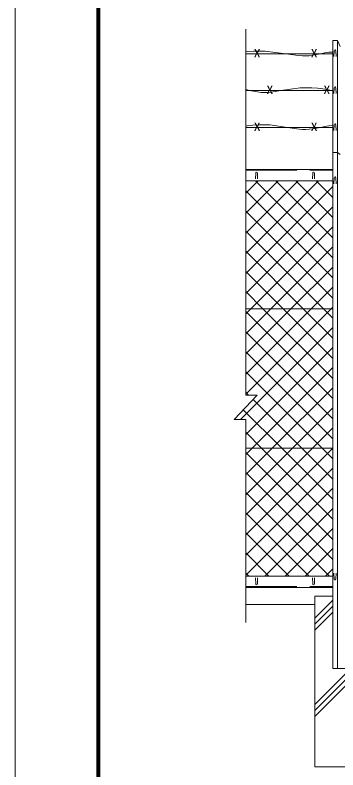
# Model space of a CAD drawing. Units: millimetres, scale not verified. Extents: x -4455 to 4455, y -3150 to 3150.
# Drawn here: x -4455 to -3322, y -975 to 1679 of the extents above; entities that cross this region are included whole.
import ezdxf
from ezdxf.enums import TextEntityAlignment as Align

# ---------------------------------------------------------------- set-up
doc = ezdxf.new("R2010")
doc.units = ezdxf.units.MM
doc.header["$LTSCALE"] = 30
doc.linetypes.add('DASHED', pattern=[7.5, 6, -1.5])
for name, color, linetype, lineweight in [('0-4_1部材', 3, 'Continuous', 18), ('0-5_8部品', 7, 'Continuous', 9), ('0-6_GL', 7, 'Continuous', 9), ('0-7_4基礎', 4, 'Continuous', 18), ('0-A_2網', 4, 'Continuous', 18), ('0-E_D-TTL', 7, 'Continuous', 9)]:
    doc.layers.add(name, color=color, linetype=linetype, lineweight=lineweight)
doc.styles.add('ＭＳ ゴシック', font='')
doc.styles.get('ＭＳ ゴシック').set_extended_font_data('MS Gothic')

msp = doc.modelspace()

# ---------------------------------------------------------------- linework, layer by layer
at = {"layer": '0-4_1部材', "color": 4}
for p, q in [((-3645.67, 1629.72), (-3645.67, 343.41)), ((-3605.67, 343.41), (-3685.67, 257.25)), ((-3645.67, 343.41), (-3605.67, 343.41)), ((-3645.67, 257.25), (-3685.67, 257.25)), ((-3645.67, 257.25), (-3645.67, -456.87))]:
    msp.add_line(p, q, dxfattribs=at)
at = {"layer": '0-4_1部材', "color": 7, "lineweight": 9}
for p, q in [((-3339.96, 1590.28), (-3339.96, -618.43)), ((-3645.67, 1136.57), (-3339.96, 1136.57)), ((-3645.67, 1096.57), (-3339.96, 1096.57)), ((-3645.67, 646.57), (-3339.96, 646.57)), ((-3645.67, 156.57), (-3339.96, 156.57)), ((-3645.67, -293.43), (-3339.96, -293.43)), ((-3645.67, -333.43), (-3339.96, -333.43)), ((-3339.96, -618.43), (-3274.96, -618.43))]:
    msp.add_line(p, q, dxfattribs=at)
at = {"layer": '0-4_1部材'}
for p, q in [((-3323.46, 1590.28), (-3323.46, -618.43)), ((-3335.95, 1533.01), (-3335.2, 1553.51)), ((-3328.45, 1533.01), (-3329.2, 1553.51)), ((-3335.95, 1403.1), (-3335.2, 1423.6)), ((-3328.45, 1403.1), (-3329.2, 1423.6)), ((-3335.95, 1273.2), (-3335.2, 1293.7)), ((-3328.45, 1273.2), (-3329.2, 1293.7)), ((-3611.21, 1103.07), (-3610.46, 1123.57)), ((-3603.71, 1103.07), (-3604.46, 1123.57)), ((-3411.21, 1103.07), (-3410.46, 1123.57)), ((-3403.71, 1103.07), (-3404.46, 1123.57)), ((-3611.21, -299.93), (-3610.46, -320.43)), ((-3603.71, -299.93), (-3604.46, -320.43)), ((-3411.21, -299.93), (-3410.46, -320.43)), ((-3403.71, -299.93), (-3404.46, -320.43))]:
    msp.add_line(p, q, dxfattribs=at)
at = {"layer": '0-4_1部材', "color": 1}
for p, q in [((-3645.67, 1542.57), (-3339.96, 1542.57)), ((-3645.67, 1413.72), (-3339.96, 1413.72)), ((-3645.67, 1283.81), (-3339.96, 1283.81))]:
    msp.add_line(p, q, dxfattribs=at)
at = {"layer": '0-4_1部材', "color": 1, "linetype": 'DASHED'}
for p, q in [((-3645.67, 1133.57), (-3339.96, 1133.57)), ((-3645.67, -329.43), (-3339.96, -329.43))]:
    msp.add_line(p, q, dxfattribs=at)
at = {"layer": '0-4_1部材', "color": 7, "lineweight": 9}
for points in [[(-3314.46, 1568.78), (-3323.46, 1590.28), (-3339.96, 1590.28)], [(-3314.46, 1189.33), (-3323.46, 1196.57), (-3339.96, 1196.57)]]:
    msp.add_lwpolyline(points, dxfattribs=at)
at = {"layer": '0-4_1部材', "color": 1}
for points in [[(-3645.67, 1549.99), (-3637.68, 1550.98), (-3617.78, 1552.33), (-3597.68, 1552.58), (-3577.38, 1551.73), (-3505.39, 1542.57)], [(-3505.39, 1542.57), (-3470.13, 1537.69), (-3456.8, 1536.56), (-3446.55, 1535.66), (-3435.43, 1535.56), (-3423.46, 1536.27), (-3410.62, 1537.78), (-3396.92, 1540.09), (-3382.36, 1543.2), (-3367.62, 1546.23), (-3353.35, 1548.28), (-3339.96, 1549.32)], [(-3522.03, 1413.72), (-3548.73, 1409.4), (-3558.12, 1407.7), (-3568.38, 1406.81), (-3579.5, 1406.71), (-3591.47, 1407.42), (-3604.31, 1408.93), (-3618.01, 1411.24), (-3632.56, 1414.35), (-3645.67, 1417.04)], [(-3339.96, 1412.54), (-3354.92, 1416.14), (-3374.42, 1419.68), (-3394.13, 1422.13), (-3414.03, 1423.48), (-3434.13, 1423.73), (-3454.43, 1422.88), (-3522.03, 1413.72)], [(-3645.67, 1288.84), (-3640.5, 1289.78), (-3620.8, 1292.23), (-3600.9, 1293.57), (-3580.8, 1293.82), (-3560.5, 1292.97), (-3499.32, 1283.81)], [(-3499.32, 1283.81), (-3466.2, 1279.5), (-3456.8, 1277.8), (-3446.55, 1276.9), (-3435.43, 1276.81), (-3423.46, 1277.51), (-3410.62, 1279.02), (-3396.92, 1281.33), (-3382.36, 1284.44), (-3367.62, 1287.47), (-3353.35, 1289.52), (-3339.96, 1290.57)]]:
    msp.add_lwpolyline(points, dxfattribs=at)
at = {"layer": '0-4_1部材'}
for centre, start, end in [((-3332.2, 1553.51), 0, 180), ((-3332.2, 1423.6), 0, 180), ((-3332.2, 1293.7), 0, 180), ((-3607.46, 1123.57), 0, 180), ((-3407.46, 1123.57), 0, 180), ((-3607.46, -320.43), 180, 0), ((-3407.46, -320.43), 180, 0)]:
    msp.add_arc(centre, 3, start, end, dxfattribs=at)
at = {"layer": '0-5_8部品'}
for p, q in [((-3335.99, 1086.41), (-3335.24, 1106.91)), ((-3328.49, 1086.41), (-3329.24, 1106.91)), ((-3335.99, -283.28), (-3335.24, -303.78)), ((-3328.49, -283.28), (-3329.24, -303.78))]:
    msp.add_line(p, q, dxfattribs=at)
for centre, start, end in [((-3332.24, 1106.91), 0, 180), ((-3332.24, -303.78), 180, 0)]:
    msp.add_arc(centre, 3, start, end, dxfattribs=at)
at = {"layer": '0-6_GL'}
msp.add_line((-3645.67, -393.43), (-3403.51, -393.43), dxfattribs=at)
at = {"layer": '0-7_4基礎', "color": 7, "lineweight": 9}
for p, q in [((-3403.51, -963.43), (-3403.51, -363.43)), ((-3403.51, -363.43), (-3339.96, -363.43)), ((-3403.51, -963.43), (-3203.51, -963.43))]:
    msp.add_line(p, q, dxfattribs=at)
at = {"layer": '0-7_4基礎'}
for p, q in [((-3403.51, -441.21), (-3339.96, -377.66)), ((-3403.51, -462.42), (-3339.96, -398.87)), ((-3403.51, -483.63), (-3339.96, -420.08)), ((-3403.51, -765.88), (-3203.51, -565.88)), ((-3403.51, -787.09), (-3203.51, -587.09)), ((-3403.51, -744.67), (-3277.28, -618.43))]:
    msp.add_line(p, q, dxfattribs=at)
at = {"layer": '0-A_2網'}
for p, q in [((-3645.67, 1053.38), (-3602.48, 1096.57)), ((-3645.67, 982.67), (-3531.77, 1096.57)), ((-3645.67, 911.96), (-3461.06, 1096.57)), ((-3645.67, 841.25), (-3390.35, 1096.57)), ((-3339.96, 825.77), (-3610.76, 1096.57)), ((-3339.96, 896.48), (-3540.05, 1096.57)), ((-3339.96, 967.19), (-3469.34, 1096.57)), ((-3339.96, 1037.9), (-3398.63, 1096.57)), ((-3645.67, 770.54), (-3339.96, 1076.24)), ((-3339.96, 755.06), (-3645.67, 1060.76)), ((-3645.67, 699.83), (-3339.96, 1005.53)), ((-3339.96, 684.35), (-3645.67, 990.05)), ((-3628.22, 646.57), (-3339.96, 934.82)), ((-3372.9, 646.57), (-3645.67, 919.34)), ((-3557.51, 646.57), (-3339.96, 864.11)), ((-3443.61, 646.57), (-3645.67, 848.63)), ((-3514.32, 646.57), (-3645.67, 777.92)), ((-3486.8, 646.57), (-3339.96, 793.4)), ((-3416.09, 646.57), (-3339.96, 722.69)), ((-3585.03, 646.57), (-3645.67, 707.21)), ((-3645.67, 629.12), (-3628.22, 646.57)), ((-3645.67, 558.41), (-3557.51, 646.57)), ((-3645.67, 487.7), (-3486.8, 646.57)), ((-3645.67, 416.99), (-3416.09, 646.57)), ((-3645.67, 346.27), (-3345.38, 646.57)), ((-3339.96, 401.5), (-3585.03, 646.57)), ((-3339.96, 472.21), (-3514.32, 646.57)), ((-3339.96, 542.92), (-3443.61, 646.57)), ((-3339.96, 613.63), (-3372.9, 646.57)), ((-3345.38, 646.57), (-3339.96, 651.98)), ((-3339.96, 330.79), (-3645.67, 636.5)), ((-3663.98, 257.25), (-3339.96, 581.27)), ((-3339.96, 260.08), (-3645.67, 565.79)), ((-3645.67, 204.85), (-3339.96, 510.56)), ((-3339.96, 189.37), (-3645.67, 495.08)), ((-3623.24, 156.57), (-3339.96, 439.85)), ((-3635.43, 343.41), (-3645.67, 353.65)), ((-3552.53, 156.57), (-3339.96, 369.14)), ((-3481.82, 156.57), (-3339.96, 298.43)), ((-3411.11, 156.57), (-3339.96, 227.72)), ((-3645.67, 134.14), (-3623.24, 156.57)), ((-3645.67, 63.43), (-3552.53, 156.57)), ((-3645.67, -7.28), (-3481.82, 156.57)), ((-3645.67, -77.99), (-3411.11, 156.57)), ((-3339.96, -164.18), (-3645.67, 141.52)), ((-3645.67, -219.41), (-3339.96, 86.29)), ((-3339.96, -234.89), (-3645.67, 70.81)), ((-3645.67, -290.12), (-3339.96, 15.58)), ((-3352.14, -293.43), (-3645.67, 0.1)), ((-3422.85, -293.43), (-3645.67, -70.61)), ((-3578.27, -293.43), (-3339.96, -55.13)), ((-3507.56, -293.43), (-3339.96, -125.84)), ((-3493.56, -293.43), (-3645.67, -141.32)), ((-3564.27, -293.43), (-3645.67, -212.03)), ((-3436.85, -293.43), (-3339.96, -196.55)), ((-3634.98, -293.43), (-3645.67, -282.74)), ((-3366.14, -293.43), (-3339.96, -267.26))]:
    msp.add_line(p, q, dxfattribs=at)
for points in [[(-3339.96, 118.66), (-3377.87, 156.57), (-3645.67, 424.36)], [(-3339.96, 47.95), (-3448.58, 156.57), (-3620, 327.98)], [(-3339.96, -22.76), (-3519.29, 156.57), (-3654.04, 291.32)], [(-3339.96, -93.47), (-3590, 156.57), (-3645.67, 212.23)], [(-3645.67, -148.7), (-3340.4, 156.57), (-3339.96, 157)]]:
    msp.add_lwpolyline(points, dxfattribs=at)
at = {"layer": '0-E_D-TTL', "color": 2, "lineweight": 18}
msp.add_lwpolyline([(-4454.85, 3150.21), (4454.85, 3150.21), (4454.85, -3150.21), (-4454.85, -3150.21)], close=True, dxfattribs=at)
at = {"layer": '0-E_D-TTL'}
for points in [[(-4168.47, 2916.87), (4168.47, 2916.87), (4168.47, -2916.87), (-4168.47, -2916.87)], [(-4165.81, 2914.21), (4165.81, 2914.21), (4165.81, -2914.21), (-4165.81, -2914.21)], [(-4163.16, 2911.56), (4163.16, 2911.56), (4163.16, -2911.56), (-4163.16, -2911.56)], [(-4160.51, 2908.91), (4160.51, 2908.91), (4160.51, -2908.91), (-4160.51, -2908.91)], [(-4157.86, 2906.26), (4157.86, 2906.26), (4157.86, -2906.26), (-4157.86, -2906.26)]]:
    msp.add_lwpolyline(points, close=True, dxfattribs=at)

# ---------------------------------------------------------------- texts
at = {"layer": '0-4_1部材', "color": 1, "style": 'ＭＳ ゴシック', "width": 1.2}
for p in [(-3617.29, 1522.29), (-3417.29, 1522.29), (-3572.77, 1393.44), (-3372.77, 1393.44), (-3617.29, 1263.54), (-3417.29, 1263.54)]:
    msp.add_text('X', height=28.81, dxfattribs=at).set_placement(p, align=Align.BOTTOM_LEFT)

doc.saveas('drawing.dxf')
